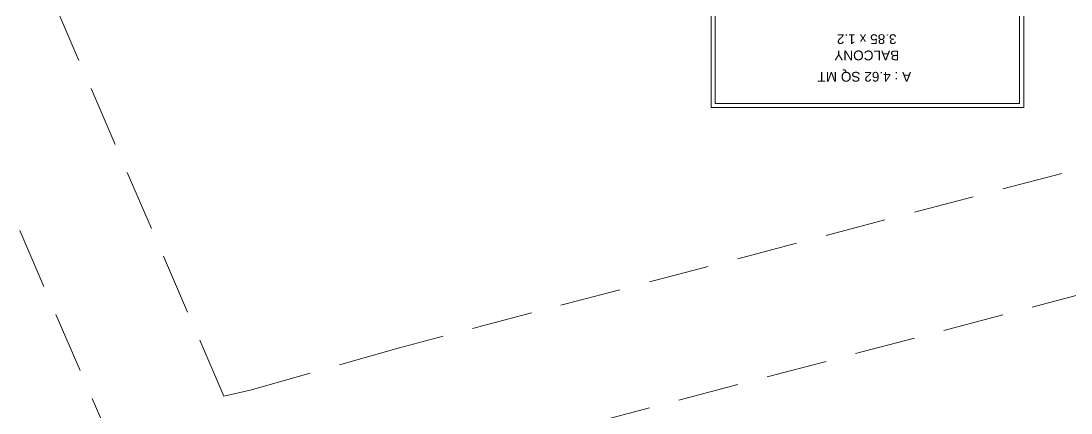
# Model space of a CAD drawing. Header units: inches. Extents: x 27644242 to 29005101, y -955243 to 216979.
# Drawn here: x 28708246 to 28721175, y -282095 to -277269 of the extents above; entities that cross this region are included whole.
import ezdxf

# ---------------------------------------------------------------- set-up
doc = ezdxf.new("R2010")
doc.units = ezdxf.units.IN
doc.header["$MEASUREMENT"] = 0
doc.linetypes.add('01-Xref Col Podium Lvl-1$0$HIDDEN', pattern=[0.375, 0.25, -0.125])
for name, color, linetype, lineweight in [('ELEVATION', 40, 'Continuous', 13), ('RVA Site Boundary', 17, 'Continuous', 15), ('WALL', 7, 'Continuous', 20)]:
    doc.layers.add(name, color=color, linetype=linetype, lineweight=lineweight)
doc.layers.add('text', color=7, linetype='Continuous')
doc.styles.add('AMITS', font='arial.ttf')

# ---------------------------------------------------------------- blocks, each defined once
blk = doc.blocks.new('HDHDHDHDHDHDH')
at = {"layer": 'ELEVATION', "ltscale": 500}
for p, q in [((27609980, -48264), (27606130, -48264)), ((27606130, -48264), (27606130, -49464)), ((27609930, -48314), (27606180, -48314)), ((27606180, -48314), (27606180, -49464)), ((27609930, -49464), (27609930, -48314)), ((27609980, -49464), (27609980, -48264))]:
    blk.add_line(p, q, dxfattribs=at)
at = {"layer": 'text', "ltscale": 100, "char_height": 120, "width": 1715.23, "attachment_point": 3, "style": 'AMITS'}
for s, insert in [('\\pxqc;A : 4.62 SQ MT', (27608950, -48583)), ('\\pxqc;BALCONY\\P3.85 x 1.2', (27608920, -48846))]:
    blk.add_mtext(s, dxfattribs=dict(at, insert=insert))

msp = doc.modelspace()

# ---------------------------------------------------------------- block references
at = {"layer": 'WALL', "ltscale": 500, "rotation": 180}
msp.add_blockref('HDHDHDHDHDHDH', (56326722.4, -326598.6), dxfattribs=at)

# ---------------------------------------------------------------- next in the draw order: linework, layer by layer
at = {"layer": 'RVA Site Boundary', "linetype": '01-Xref Col Podium Lvl-1$0$HIDDEN', "ltscale": 3000}
for points in [[(28741955.5, -276682.4), (28733624.9, -277440.7), (28733013.3, -277570.5), (28732304, -277738.6), (28713285.1, -282742.2), (28711605.9, -283219), (28711440.2, -283265.7), (28710425.7, -283501.7), (28709966.3, -283607.4), (28709865.1, -283635.9), (28706230.5, -275218.1), (28698771.7, -258103.8), (28697412.5, -255031.3), (28698061.3, -255022.8), (28714626.9, -254858.6), (28721180.9, -254917.6), (28728668.1, -254895.5), (28742981.5, -254900.8)], [(28741844.7, -275186.3), (28733400.5, -275954.9), (28732684.5, -276106.9), (28731940.1, -276283.3), (28712889.4, -281295.3), (28711197.7, -281775.6), (28711066.7, -281812.5), (28710744.1, -281887.6), (28707606.6, -274621.1), (28700145.1, -257500.7), (28699705.3, -256506.6), (28714627.6, -256358.7), (28721176.3, -256417.6), (28728670, -256395.5), (28742980.7, -256400.8)]]:
    msp.add_lwpolyline(points, dxfattribs=at)

doc.saveas('drawing.dxf')
